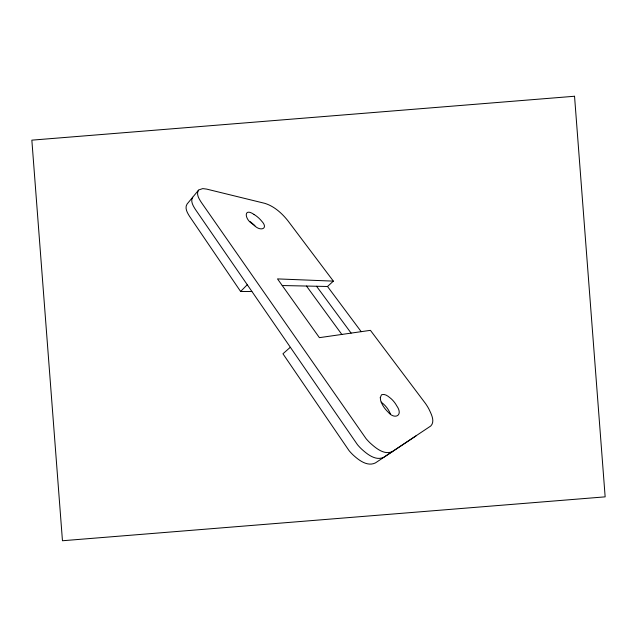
<?xml version="1.0" encoding="UTF-8"?>
<svg xmlns="http://www.w3.org/2000/svg" width="637" height="637" viewBox="0 0 637 637"><rect width="100%" height="100%" fill="white"/><g stroke="black" fill="none" stroke-linecap="round" stroke-linejoin="round"><path stroke-width="0.96" d="M192.708 197.215C190.145 201.157 193.226 206.038 195.408 209.446L357.476 444.698A60.165 57.656 -7.5 0 0 361.426 448.926C367.135 454.165 375.711 461.196 383.816 457.262L430.803 425.97C435.302 421.304 431.185 413.931 428.924 409.073A58.922 56.47 -7.5 0 0 425.476 403.492L370.423 330.34L319.408 337.658L277.509 278.902L333.366 281.124L287.805 220.633C281.849 213.172 274.149 206.261 264.904 203.37L206.651 189.101L202.757 188.6L198.72 189.945L187.063 204.071C184.435 208.004 187.389 212.957 189.587 216.381L240.611 291.475L251.846 291.515M198.449 190.248C195.957 194.205 199.158 199.015 201.316 202.391L366.052 438.638A62.959 60.34 -7.5 0 0 370.049 442.906C375.774 448.114 384.222 455.344 392.384 451.569M240.611 291.475L247.204 284.779M282.231 285.527L327.514 286.491L333.366 281.124M290.233 347.34L282.947 353.782L349.06 450.638A57.641 55.236 -7.5 0 0 352.97 454.834C358.671 460.113 367.382 466.945 375.44 462.892L415.985 435.931M254.059 214.47C243.477 207.184 244.56 219.176 252.045 223.579A34.04 32.622 -7.5 0 0 254.29 225.379C260.183 231.764 269.101 228.882 261.592 221.031A30.632 29.358 -7.5 0 0 254.052 214.486M327.514 286.491L361.203 331.662M316.549 286.26L351.114 333.111M306.485 286.045L341.838 334.441M381.101 402.122A27.717 26.563 -7.5 0 1 390.497 414.161M249.879 221.493A29.867 28.625 -7.5 0 1 251.225 222.472L253.749 224.662A29.835 28.593 -7.5 0 1 254.904 225.84M380.273 397.647L380.719 400.784L382.534 404.965A31.938 30.608 -7.5 0 0 388.052 412.02C394.399 419.99 403.85 415.77 396.644 405.681A28.944 27.733 -7.5 0 0 394.645 402.592L393.865 401.605A30.409 29.143 -7.5 0 0 391.325 398.897C388.761 396.811 385.56 393.618 381.961 394.637A2.452 2.349 -7.5 0 0 381.42 394.94L380.273 397.647M574.542 96.251L31.85 140.148L62.458 540.749L605.15 496.852L574.542 96.251"/></g></svg>
